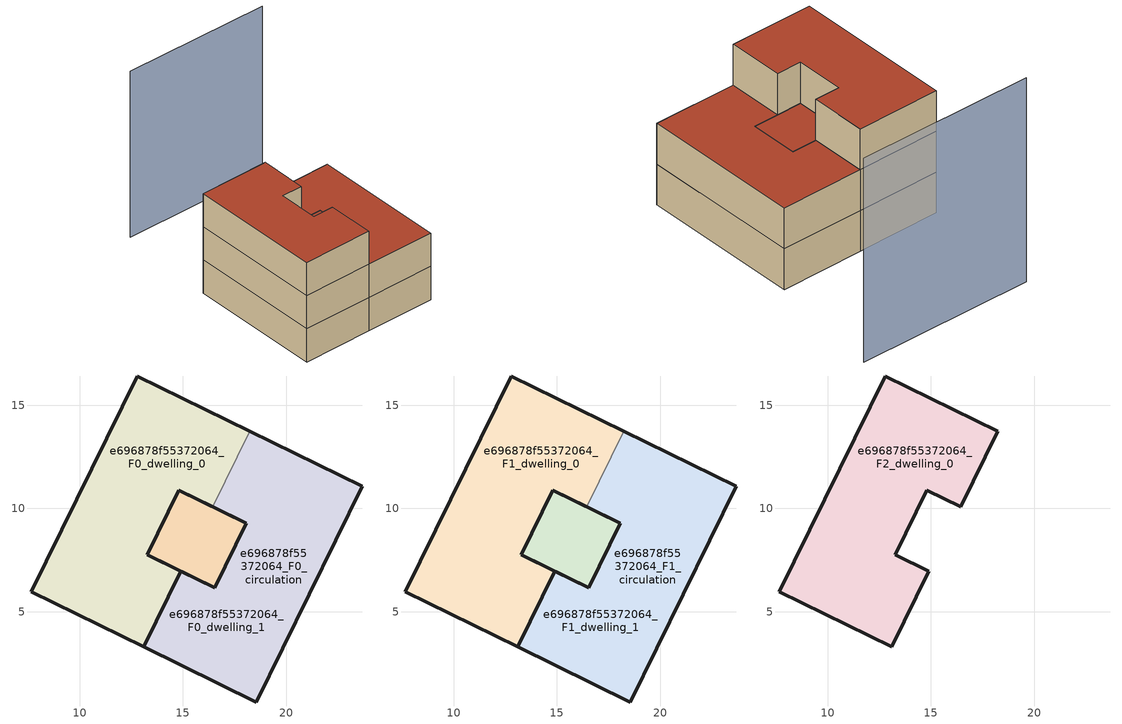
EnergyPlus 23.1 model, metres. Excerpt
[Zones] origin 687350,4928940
e696878f55372064_F0_dwelling_0
 floor ground (EU_floor_Construction): 18.23,13.74 16.44,10.09 14.81,10.89 13.27,7.75 14.9,6.95 13.11,3.3 7.67,5.97 12.79,16.41 z0; 18.07,9.29 16.54,6.15 14.9,6.95 13.27,7.75 14.81,10.89 z0
 wall outside (EU_wall_Construction): 18.23,13.74 12.79,16.41 7.67,5.97 13.11,3.3 14.9,6.95 13.27,7.75 14.81,10.89 16.44,10.09 z0:3
 wall to e696878f55372064_F0_dwelling_1 (EU_wall_Construction): 16.44,10.09 18.23,13.74 z0:3
e696878f55372064_F0_dwelling_1
 floor ground (EU_floor_Construction): 23.67,11.08 18.55,0.63 13.11,3.3 14.9,6.95 16.54,6.15 18.07,9.29 16.44,10.09 18.23,13.74 z0; 18.07,9.29 16.54,6.15 14.9,6.95 13.27,7.75 14.81,10.89 z0
 wall outside (EU_wall_Construction): 16.44,10.09 18.07,9.29 16.54,6.15 14.9,6.95 13.11,3.3 18.55,0.63 23.67,11.08 18.23,13.74 z0:3
e696878f55372064_F0_circulation
 floor ground (EU_floor_Construction): 18.07,9.29 16.54,6.15 14.9,6.95 13.27,7.75 14.81,10.89 16.44,10.09 z0; 18.23,13.74 16.44,10.09 14.81,10.89 13.27,7.75 14.9,6.95 13.11,3.3 7.67,5.97 12.79,16.41 z0; 23.67,11.08 18.55,0.63 13.11,3.3 14.9,6.95 16.54,6.15 18.07,9.29 16.44,10.09 18.23,13.74 z0
 wall outside (EU_wall_Construction): 18.07,9.29 14.81,10.89 13.27,7.75 16.54,6.15 18.07,9.29 z0:3
e696878f55372064_F1_dwelling_0
 floor outside (EU_floor_Construction): 18.07,9.29 16.54,6.15 14.9,6.95 13.27,7.75 14.81,10.89 z3
 floor to e696878f55372064_F0_dwelling_0 (EU_floor_Construction): 18.23,13.74 16.44,10.09 14.81,10.89 13.27,7.75 13.54,7.62 14.9,6.95 13.11,3.3 7.67,5.97 12.79,16.41 z3
 wall outside (EU_wall_Construction): 18.23,13.74 12.79,16.41 7.67,5.97 13.11,3.3 14.9,6.95 13.27,7.75 14.81,10.89 16.44,10.09 z3:6
 wall to e696878f55372064_F1_dwelling_1 (EU_wall_Construction): 16.44,10.09 18.23,13.74 z3:6
 roof outside (EU_floor_Construction): 16.54,6.15 18.07,9.29 14.81,10.89 13.27,7.75 14.9,6.95 z6
e696878f55372064_F1_dwelling_1
 floor to e696878f55372064_F0_dwelling_1 (EU_floor_Construction): 23.67,11.08 18.55,0.63 13.11,3.3 14.9,6.95 16.54,6.15 18.07,9.29 16.44,10.09 18.23,13.74 z3; 18.07,9.29 16.54,6.15 14.9,6.95 13.27,7.75 14.81,10.89 z3
 wall outside (EU_wall_Construction): 16.44,10.09 18.07,9.29 16.54,6.15 14.9,6.95 13.11,3.3 18.55,0.63 23.67,11.08 18.23,13.74 z3:6
 roof outside (EU_roof_Construction): 18.55,0.63 23.67,11.08 18.23,13.74 16.44,10.09 18.07,9.29 16.54,6.15 14.9,6.95 13.11,3.3 z6; 16.54,6.15 18.07,9.29 14.81,10.89 13.27,7.75 14.9,6.95 z6
e696878f55372064_F1_circulation
 floor outside (EU_floor_Construction): 23.67,11.08 18.55,0.63 13.11,3.3 14.9,6.95 16.54,6.15 18.07,9.29 16.44,10.09 18.23,13.74 z3
 floor to e696878f55372064_F0_circulation (EU_floor_Construction): 18.07,9.29 16.54,6.15 14.9,6.95 13.27,7.75 14.81,10.89 16.44,10.09 z3; 18.23,13.74 16.44,10.09 14.81,10.89 13.27,7.75 14.9,6.95 13.11,3.3 7.67,5.97 12.79,16.41 z3
 wall outside (EU_wall_Construction): 18.07,9.29 14.81,10.89 13.27,7.75 16.54,6.15 18.07,9.29 z3:6
 roof outside (EU_roof_Construction): 16.54,6.15 18.07,9.29 16.44,10.09 14.81,10.89 13.27,7.75 14.9,6.95 z6; 14.9,6.95 13.27,7.75 14.81,10.89 16.44,10.09 18.23,13.74 12.79,16.41 7.67,5.97 13.11,3.3 z6; 18.55,0.63 23.67,11.08 18.23,13.74 16.44,10.09 18.07,9.29 16.54,6.15 14.9,6.95 13.11,3.3 z6
e696878f55372064_F2_dwelling_0
 floor to e696878f55372064_F1_dwelling_0 (EU_floor_Construction): 18.23,13.74 16.44,10.09 14.81,10.89 13.27,7.75 13.54,7.62 14.9,6.95 13.11,3.3 7.67,5.97 12.79,16.41 z6
 wall outside (EU_wall_Construction): 18.23,13.74 12.79,16.41 7.67,5.97 13.11,3.3 14.9,6.95 13.27,7.75 14.81,10.89 16.44,10.09 18.23,13.74 z6:9
 roof outside (EU_roof_Construction): 14.9,6.95 13.27,7.75 14.81,10.89 16.44,10.09 18.23,13.74 12.79,16.41 7.67,5.97 13.11,3.3 z9
shading: 28.72,18.4 17.25,24.13 z0:15
[Building]
EU S2 Campaign: North Axis=0; Terrain=City; Solar Distribution=FullExterior
[Site:Location]
Bologna: Latitude=44.5; Longitude=11.25; Time Zone=1; Elevation=37
[SizingPeriod:WeatherFileDays]
AnnualSizingPeriod: Begin Month=1; Begin Day of Month=1; End Month=12; End Day of Month=31; Day of Week for Start Day=Monday; Use Weather File Daylight Saving Period=No; Use Weather File Rain and Snow Indicators=No
[MATERIAL]
EU_InternalMass_Material: Roughness=MediumRough; Thickness=0.1; Conductivity=1; Density=1800; Specific Heat=900; Thermal Absorptance=0.9; Solar Absorptance=0.7; Visible Absorptance=0.7
[MATERIAL:NOMASS] Roughness=MediumRough; Thermal Absorptance=0.9; Solar Absorptance=0.7; Visible Absorptance=0.7
Name | Thermal Resistance
EU_wall_NoMass | 0.937881
EU_roof_NoMass | 0.548572
EU_floor_NoMass | 0.71348
[CONSTRUCTION]
EU_wall_Construction: EU_wall_NoMass
EU_roof_Construction: EU_roof_NoMass
EU_floor_Construction: EU_floor_NoMass
EU_InternalMass_Construction: EU_InternalMass_Material
[ZONE] Type=1; Multiplier=1; Ceiling Height=autocalculate; Floor Area=autocalculate; Part of Total Floor Area=Yes
Name | Volume
e696878f55372064_F0_dwelling_0; e696878f55372064_F1_dwelling_0 | 230.385
e696878f55372064_F2_dwelling_0 | 192.339
e696878f55372064_F0_dwelling_1; e696878f55372064_F1_dwelling_1 | 230.383
e696878f55372064_F0_circulation; e696878f55372064_F1_circulation | 422.722
[INTERNALMASS] Construction=EU_InternalMass_Construction
Name | Zone or ZoneList | Surface Area
e696878f55372064_F0_dwelling_0_EU_InternalMass | e696878f55372064_F0_dwelling_0 | 64.1128
e696878f55372064_F0_dwelling_1_EU_InternalMass | e696878f55372064_F0_dwelling_1 | 64.1128
e696878f55372064_F1_dwelling_0_EU_InternalMass | e696878f55372064_F1_dwelling_0 | 64.1128
e696878f55372064_F1_dwelling_1_EU_InternalMass | e696878f55372064_F1_dwelling_1 | 64.1128
e696878f55372064_F2_dwelling_0_EU_InternalMass | e696878f55372064_F2_dwelling_0 | 140.907
[OTHEREQUIPMENT] Fuel Type=Electricity; Design Level Calculation Method=Watts/Area; Power per Zone Floor Area=1; Fraction Latent=0; Fraction Radiant=0; Fraction Lost=0; Carbon Dioxide Generation Rate=0; EndUse Subcategory=EU_Step8_InternalGains
Name | Zone or ZoneList or Space or SpaceList | Schedule
EU_Step8_InternalGain_e696878f55372064_F0_dwelling_0_f000 | e696878f55372064_F0_dwelling_0 | EU_Step8_GainSchedule_e696878f55372064_F0_dwelling_0_f000
EU_Step8_InternalGain_e696878f55372064_F0_dwelling_1_f000 | e696878f55372064_F0_dwelling_1 | EU_Step8_GainSchedule_e696878f55372064_F0_dwelling_1_f000
EU_Step8_InternalGain_e696878f55372064_F1_dwelling_0_f000 | e696878f55372064_F1_dwelling_0 | EU_Step8_GainSchedule_e696878f55372064_F1_dwelling_0_f000
EU_Step8_InternalGain_e696878f55372064_F1_dwelling_1_f000 | e696878f55372064_F1_dwelling_1 | EU_Step8_GainSchedule_e696878f55372064_F1_dwelling_1_f000
EU_Step8_InternalGain_e696878f55372064_F2_dwelling_0_f000 | e696878f55372064_F2_dwelling_0 | EU_Step8_GainSchedule_e696878f55372064_F2_dwelling_0_f000
[ZONEINFILTRATION:DESIGNFLOWRATE] Schedule=EU_AlwaysOn; Design Flow Rate Calculation Method=Flow/Area; Flow Rate per Floor Area=0.0005; Constant Term Coefficient=1; Temperature Term Coefficient=0; Velocity Term Coefficient=0; Velocity Squared Term Coefficient=0
Name | Zone or ZoneList or Space or SpaceList
EU_Circulation_Infiltration_e696878f55372064_F0_circulation | e696878f55372064_F0_circulation
EU_Circulation_Infiltration_e696878f55372064_F1_circulation | e696878f55372064_F1_circulation
[ZONEVENTILATION:DESIGNFLOWRATE] Schedule=EU_AlwaysOn; Design Flow Rate Calculation Method=AirChanges/Hour; Air Changes per Hour=0.687892; Ventilation Type=Natural; Fan Pressure Rise=0; Fan Total Efficiency=1; Constant Term Coefficient=1; Temperature Term Coefficient=0; Velocity Term Coefficient=0; Velocity Squared Term Coefficient=0; Minimum Indoor Temperature=-100; Maximum Indoor Temperature=100; Delta Temperature=-100; Minimum Outdoor Temperature=-100; Maximum Outdoor Temperature=100; Maximum Wind Speed=40
Name | Zone or ZoneList or Space or SpaceList
EU_ConstantAir_e696878f55372064_F0_dwelling_0 | e696878f55372064_F0_dwelling_0
EU_ConstantAir_e696878f55372064_F0_dwelling_1 | e696878f55372064_F0_dwelling_1
EU_ConstantAir_e696878f55372064_F1_dwelling_0 | e696878f55372064_F1_dwelling_0
EU_ConstantAir_e696878f55372064_F1_dwelling_1 | e696878f55372064_F1_dwelling_1
EU_ConstantAir_e696878f55372064_F2_dwelling_0 | e696878f55372064_F2_dwelling_0
[HVACTEMPLATE:THERMOSTAT] Constant Heating Setpoint=20; Constant Cooling Setpoint=50
EU_HeatOnly_e696878f55372064_F0_dwelling_0; EU_HeatOnly_e696878f55372064_F0_dwelling_1; EU_HeatOnly_e696878f55372064_F1_dwelling_0; EU_HeatOnly_e696878f55372064_F1_dwelling_1; EU_HeatOnly_e696878f55372064_F2_dwelling_0
[HVACTEMPLATE:ZONE:IDEALLOADSAIRSYSTEM] System Availability Schedule=EU_AlwaysOn; Maximum Heating Supply Air Temperature=50; Minimum Cooling Supply Air Temperature=13; Maximum Heating Supply Air Humidity Ratio=0.0156; Minimum Cooling Supply Air Humidity Ratio=0.0077; Heating Limit=NoLimit; Cooling Limit=NoLimit; Heating Availability Schedule=EU_AlwaysOn; Cooling Availability Schedule=EU_CoolingOff; Dehumidification Control Type=ConstantSensibleHeatRatio; Cooling Sensible Heat Ratio=0.7; Dehumidification Setpoint=60; Humidification Control Type=None; Humidification Setpoint=30; Outdoor Air Method=None; Outdoor Air Flow Rate per Person=0.00944; Outdoor Air Flow Rate per Zone Floor Area=0; Outdoor Air Flow Rate per Zone=0; Demand Controlled Ventilation Type=None; Outdoor Air Economizer Type=NoEconomizer; Heat Recovery Type=None; Sensible Heat Recovery Effectiveness=0.7; Latent Heat Recovery Effectiveness=0.65
Name | Template Thermostat
e696878f55372064_F0_dwelling_0 | EU_HeatOnly_e696878f55372064_F0_dwelling_0
e696878f55372064_F0_dwelling_1 | EU_HeatOnly_e696878f55372064_F0_dwelling_1
e696878f55372064_F1_dwelling_0 | EU_HeatOnly_e696878f55372064_F1_dwelling_0
e696878f55372064_F1_dwelling_1 | EU_HeatOnly_e696878f55372064_F1_dwelling_1
e696878f55372064_F2_dwelling_0 | EU_HeatOnly_e696878f55372064_F2_dwelling_0
[SIZING:ZONE] Zone Cooling Design Supply Air Temperature Input Method=SupplyAirTemperature; Zone Cooling Design Supply Air Temperature=13; Zone Heating Design Supply Air Temperature Input Method=SupplyAirTemperature; Zone Heating Design Supply Air Temperature=50; Zone Cooling Design Supply Air Humidity Ratio=0.008; Zone Heating Design Supply Air Humidity Ratio=0.008; Cooling Design Air Flow Method=DesignDay; Cooling Design Air Flow Rate=0; Cooling Minimum Air Flow per Zone Floor Area=0.000762; Cooling Minimum Air Flow=0; Cooling Minimum Air Flow Fraction=0.2; Heating Design Air Flow Method=DesignDay; Heating Design Air Flow Rate=0; Heating Maximum Air Flow per Zone Floor Area=0.002032; Heating Maximum Air Flow=0.141576; Heating Maximum Air Flow Fraction=0.3; Account for Dedicated Outdoor Air System=No; Dedicated Outdoor Air System Control Strategy=NeutralSupplyAir; Dedicated Outdoor Air Low Setpoint Temperature for Design=autosize; Dedicated Outdoor Air High Setpoint Temperature for Design=autosize; Zone Load Sizing Method=Sensible Load Only No Latent Load; Zone Latent Cooling Design Supply Air Humidity Ratio Input Method=HumidityRatioDifference; Zone Cooling Design Supply Air Humidity Ratio Difference=0.005; Zone Latent Heating Design Supply Air Humidity Ratio Input Method=HumidityRatioDifference; Zone Humidification Design Supply Air Humidity Ratio Difference=0.005
e696878f55372064_F0_dwelling_0; e696878f55372064_F0_dwelling_1; e696878f55372064_F1_dwelling_0; e696878f55372064_F1_dwelling_1; e696878f55372064_F2_dwelling_0
[SCHEDULE:CONSTANT]
Name | Hourly Value
EU_AlwaysOn | 1
EU_CoolingOff | 0
[SCHEDULE:FILE] Column Number=1; Rows to Skip at Top=0; Number of Hours of Data=8760; Column Separator=Comma; Interpolate to Timestep=No; Minutes per Item=60; Adjust Schedule for Daylight Savings=Yes
Name | File
EU_Step8_GainSchedule_e696878f55372064_F0_dwelling_0_f000 | ../../schedules/e696878f55372064/e696878f55372064_F0_dwelling_0_f000_gain.csv
EU_Step8_GainSchedule_e696878f55372064_F0_dwelling_1_f000 | ../../schedules/e696878f55372064/e696878f55372064_F0_dwelling_1_f000_gain.csv
EU_Step8_GainSchedule_e696878f55372064_F1_dwelling_0_f000 | ../../schedules/e696878f55372064/e696878f55372064_F1_dwelling_0_f000_gain.csv
EU_Step8_GainSchedule_e696878f55372064_F1_dwelling_1_f000 | ../../schedules/e696878f55372064/e696878f55372064_F1_dwelling_1_f000_gain.csv
EU_Step8_GainSchedule_e696878f55372064_F2_dwelling_0_f000 | ../../schedules/e696878f55372064/e696878f55372064_F2_dwelling_0_f000_gain.csv
